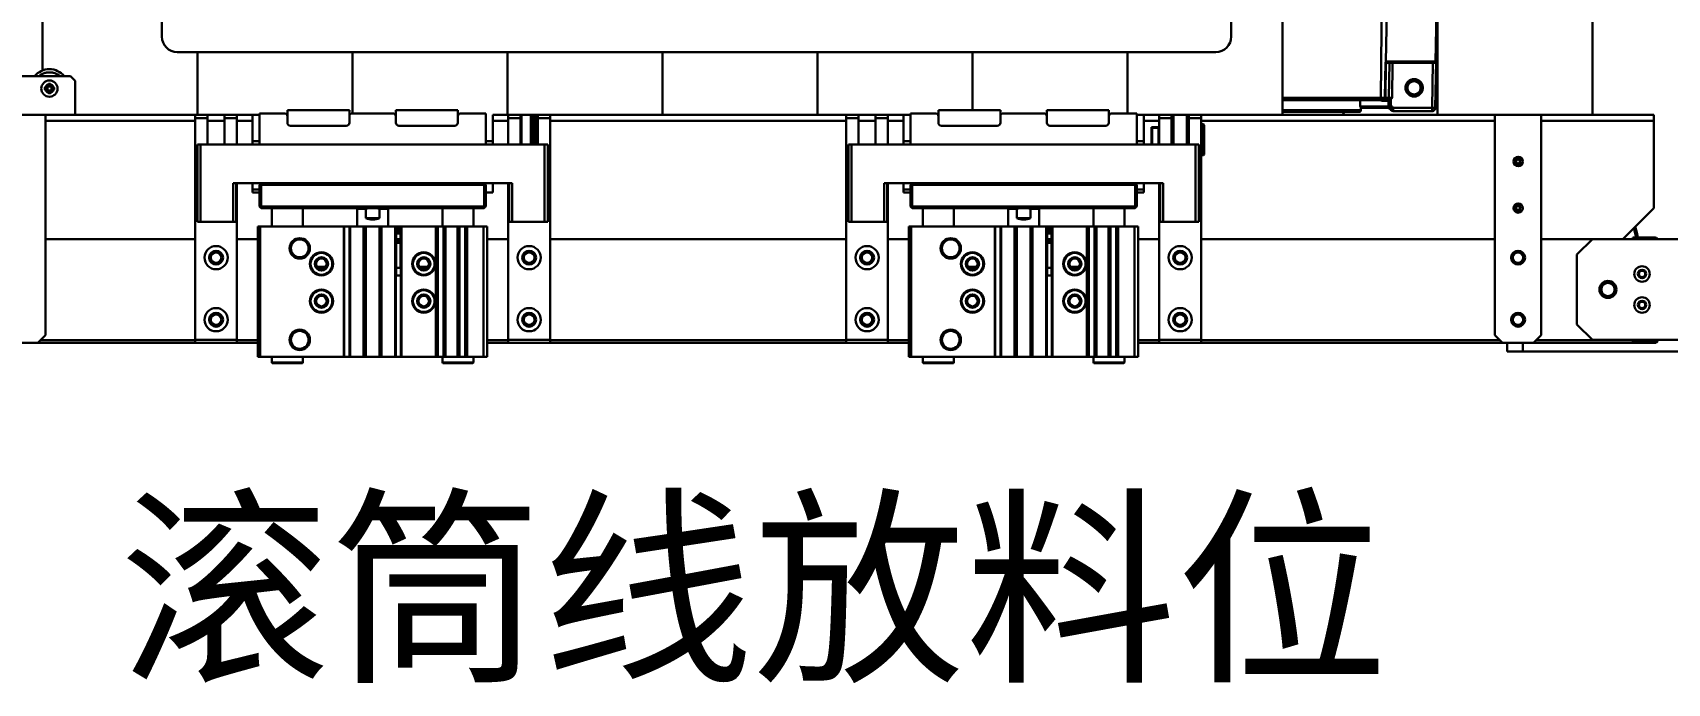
# Model space of a CAD drawing. Header units: millimetres. Extents: x 914 to 910632, y -176 to 682692.
# Drawn here: x 2352.26 to 2368.87, y 1799.09 to 1805.69 of the extents above; entities that cross this region are included whole.
import ezdxf

# ---------------------------------------------------------------- set-up
doc = ezdxf.new("R2010")
doc.units = ezdxf.units.MM
doc.layers.add('PUB_HATCH', color=32, linetype='Continuous')
doc.layers.add('画图', color=3, linetype='Continuous', lineweight=30)
doc.styles.add('宋体', font='')
doc.styles.get('宋体').set_extended_font_data('宋体')

# ---------------------------------------------------------------- blocks, each defined once
blk = doc.blocks.new('SDHGSJH')
at = {"color": 7, "linetype": 'Continuous', "lineweight": 30}
for p, q in [((402.3, 517.7), (402, 517.4)), ((402, 517.4), (402, 513.7)), ((422, 517.4), (402, 517.4)), ((412, 517.7), (402.3, 517.7)), ((421.7, 517.7), (412, 517.7)), ((422, 517.4), (421.7, 517.7)), ((422, 513.7), (422, 517.4)), ((512.3, 517.7), (512, 517.4)), ((512, 517.4), (512, 513.7)), ((532, 517.4), (512, 517.4)), ((522, 517.7), (512.3, 517.7)), ((531.7, 517.7), (522, 517.7)), ((532, 517.4), (531.7, 517.7)), ((532, 513.7), (532, 517.4)), ((822.3, 517.7), (822, 517.4)), ((822, 517.4), (822, 513.7)), ((842, 517.4), (822, 517.4)), ((832, 517.7), (822.3, 517.7)), ((841.7, 517.7), (832, 517.7)), ((842, 517.4), (841.7, 517.7)), ((842, 513.7), (842, 517.4)), ((932.3, 517.7), (932, 517.4)), ((932, 517.4), (932, 513.7)), ((952, 517.4), (932, 517.4)), ((942, 517.7), (932.3, 517.7)), ((951.7, 517.7), (942, 517.7)), ((952, 517.4), (951.7, 517.7)), ((952, 513.7), (952, 517.4)), ((145, 510.2), (-45, 510.2)), ((145, 504.7), (145, 510.2)), ((145, 510.2), (155, 510.2)), ((155, 510.2), (155, 504.7)), ((393, 513.7), (393, 429.7)), ((395.5, 513.7), (393, 513.7)), ((395.5, 513.7), (395.5, 429.7)), ((406, 513.7), (395.5, 513.7)), ((406, 429.7), (406, 513.7)), ((406, 513.7), (407.3, 513.7)), ((407.3, 513.7), (407.3, 429.7)), ((411, 513.7), (407.3, 513.7)), ((411, 429.7), (411, 513.7)), ((411, 513.7), (412.3, 513.7)), ((412.3, 513.7), (412.3, 429.7)), ((419.9, 513.7), (412.3, 513.7)), ((419.9, 429.7), (419.9, 513.7)), ((419.9, 513.7), (421.2, 513.7)), ((421.2, 513.7), (421.2, 429.7)), ((424.9, 513.7), (421.2, 513.7)), ((424.9, 429.7), (424.9, 513.7)), ((424.9, 513.7), (426.2, 513.7)), ((426.2, 513.7), (426.2, 429.7)), ((448.4, 513.7), (426.2, 513.7)), ((448.4, 429.7), (448.4, 513.7)), ((448.4, 513.7), (448.7, 513.7)), ((448.7, 513.7), (448.7, 429.7)), ((452.1, 513.7), (448.7, 513.7)), ((452.1, 513.7), (452.1, 429.7)), ((452.1, 513.7), (452.5, 513.7)), ((452.5, 513.7), (452.5, 429.7)), ((461.2, 513.7), (452.5, 513.7)), ((461.2, 429.7), (461.2, 513.7)), ((461.2, 513.7), (461.4, 513.7)), ((461.4, 429.7), (461.4, 513.7)), ((461.8, 513.7), (461.4, 513.7)), ((461.8, 429.7), (461.8, 513.7)), ((461.8, 513.7), (462, 513.7)), ((462, 513.7), (462, 429.7)), ((462.4, 513.7), (462, 513.7)), ((462.4, 513.7), (462.4, 429.7)), ((462.4, 513.7), (462.6, 513.7)), ((462.6, 513.7), (462.6, 429.7)), ((471.4, 513.7), (462.6, 513.7)), ((471.4, 429.7), (471.4, 513.7)), ((471.4, 513.7), (471.6, 513.7)), ((471.6, 429.7), (471.6, 513.7)), ((472, 513.7), (471.6, 513.7)), ((472, 429.7), (472, 513.7)), ((472, 513.7), (472.2, 513.7)), ((472.2, 513.7), (472.2, 429.7)), ((472.6, 513.7), (472.2, 513.7)), ((472.6, 513.7), (472.6, 429.7)), ((472.6, 513.7), (472.8, 513.7)), ((472.8, 513.7), (472.8, 429.7)), ((481.5, 513.7), (472.8, 513.7)), ((481.5, 429.7), (481.5, 513.7)), ((481.5, 513.7), (481.9, 513.7)), ((481.9, 429.7), (481.9, 513.7)), ((485.3, 513.7), (481.9, 513.7)), ((485.3, 429.7), (485.3, 513.7)), ((485.3, 513.7), (485.6, 513.7)), ((485.6, 513.7), (485.6, 429.7)), ((539.5, 513.7), (485.6, 513.7)), ((539.5, 513.7), (539.5, 429.7)), ((541, 513.7), (539.5, 513.7)), ((541, 513.7), (541, 429.7)), ((813, 513.7), (813, 429.7)), ((815.5, 513.7), (813, 513.7)), ((815.5, 513.7), (815.5, 429.7)), ((826, 513.7), (815.5, 513.7)), ((826, 429.7), (826, 513.7)), ((826, 513.7), (827.3, 513.7)), ((827.3, 513.7), (827.3, 429.7)), ((831, 513.7), (827.3, 513.7)), ((831, 429.7), (831, 513.7)), ((831, 513.7), (832.3, 513.7)), ((832.3, 513.7), (832.3, 429.7)), ((839.9, 513.7), (832.3, 513.7)), ((839.9, 429.7), (839.9, 513.7)), ((839.9, 513.7), (841.2, 513.7)), ((841.2, 513.7), (841.2, 429.7)), ((844.9, 513.7), (841.2, 513.7)), ((844.9, 429.7), (844.9, 513.7)), ((844.9, 513.7), (846.2, 513.7)), ((846.2, 513.7), (846.2, 429.7)), ((868.4, 513.7), (846.2, 513.7)), ((868.4, 429.7), (868.4, 513.7)), ((868.4, 513.7), (868.7, 513.7)), ((868.7, 513.7), (868.7, 429.7)), ((872.1, 513.7), (868.7, 513.7)), ((872.1, 513.7), (872.1, 429.7)), ((872.1, 513.7), (872.5, 513.7)), ((872.5, 513.7), (872.5, 429.7)), ((881.2, 513.7), (872.5, 513.7)), ((881.2, 429.7), (881.2, 513.7)), ((881.2, 513.7), (881.4, 513.7)), ((881.4, 429.7), (881.4, 513.7)), ((881.8, 513.7), (881.4, 513.7)), ((881.8, 429.7), (881.8, 513.7)), ((881.8, 513.7), (882, 513.7)), ((882, 513.7), (882, 429.7)), ((882.4, 513.7), (882, 513.7)), ((882.4, 513.7), (882.4, 429.7)), ((882.4, 513.7), (882.6, 513.7)), ((882.6, 513.7), (882.6, 429.7)), ((891.4, 513.7), (882.6, 513.7)), ((891.4, 429.7), (891.4, 513.7)), ((891.4, 513.7), (891.6, 513.7)), ((891.6, 429.7), (891.6, 513.7)), ((892, 513.7), (891.6, 513.7)), ((892, 429.7), (892, 513.7)), ((892, 513.7), (892.2, 513.7)), ((892.2, 513.7), (892.2, 429.7)), ((892.6, 513.7), (892.2, 513.7)), ((892.6, 513.7), (892.6, 429.7)), ((892.6, 513.7), (892.8, 513.7)), ((892.8, 513.7), (892.8, 429.7)), ((901.5, 513.7), (892.8, 513.7)), ((901.5, 429.7), (901.5, 513.7)), ((901.5, 513.7), (901.9, 513.7)), ((901.9, 429.7), (901.9, 513.7)), ((905.3, 513.7), (901.9, 513.7)), ((905.3, 429.7), (905.3, 513.7)), ((905.3, 513.7), (905.6, 513.7)), ((905.6, 513.7), (905.6, 429.7)), ((959.5, 513.7), (905.6, 513.7)), ((959.5, 513.7), (959.5, 429.7)), ((961, 513.7), (959.5, 513.7)), ((961, 513.7), (961, 429.7)), ((100, 502.7), (0, 502.7)), ((58, 502.7), (58, 503)), ((59.7, 504.7), (59.7, 503.7)), ((59.7, 504.7), (74, 504.7)), ((59.7, 503.7), (74, 503.7)), ((74, 503.6), (59.7, 503.6)), ((74, 504.7), (138, 504.7)), ((74, 504.7), (74, 503.7)), ((74, 503.6), (74, 503.7)), ((74, 502.7), (74, 503.6)), ((74, 503), (74, 502.7)), ((110, 492.7), (100, 502.7)), ((138, 504.7), (133, 499.7)), ((133, 499.7), (133, 357.7)), ((158, 504.7), (138, 504.7)), ((158, 504.7), (352.5, 504.7)), ((163, 499.7), (158, 504.7)), ((163, 357.7), (163, 499.7)), ((352.5, 504.7), (379.5, 504.7)), ((352.5, 502.7), (352.5, 504.7)), ((352.5, 502.7), (352.5, 359.7)), ((379.5, 502.7), (352.5, 502.7)), ((379.5, 504.7), (379.5, 502.7)), ((379.5, 504.7), (393, 504.7)), ((379.5, 401.7), (379.5, 502.7)), ((541, 504.7), (554.5, 504.7)), ((554.5, 502.7), (554.5, 504.7)), ((554.5, 504.7), (581.5, 504.7)), ((581.5, 502.7), (554.5, 502.7)), ((554.5, 502.7), (554.5, 401.7)), ((581.5, 504.7), (581.5, 502.7)), ((581.5, 504.7), (772.5, 504.7)), ((581.5, 359.7), (581.5, 502.7)), ((772.5, 504.7), (799.5, 504.7)), ((772.5, 502.7), (772.5, 504.7)), ((799.5, 502.7), (772.5, 502.7)), ((772.5, 502.7), (772.5, 359.7)), ((799.5, 504.7), (799.5, 502.7)), ((799.5, 504.7), (813, 504.7)), ((799.5, 401.7), (799.5, 502.7)), ((961, 504.7), (974.5, 504.7)), ((974.5, 504.7), (1001.5, 504.7)), ((974.5, 502.7), (974.5, 504.7)), ((974.5, 502.7), (974.5, 401.7)), ((1001.5, 502.7), (974.5, 502.7)), ((1001.5, 504.7), (1001.5, 502.7)), ((1001.5, 504.7), (1103, 504.7)), ((1001.5, 359.7), (1001.5, 502.7)), ((1103, 504.7), (1098, 499.7)), ((1098, 499.7), (1098, 357.7)), ((1123, 504.7), (1103, 504.7)), ((110, 447.7), (110, 492.7)), ((448.7, 456.2), (448.9, 456.2)), ((448.9, 461.2), (448.9, 456.2)), ((450.4, 461.2), (448.9, 461.2)), ((448.9, 434.2), (448.9, 456.2)), ((449.1, 456.2), (448.9, 456.2)), ((449.1, 456.2), (449.1, 434.2)), ((449.1, 456.2), (451.7, 456.2)), ((451.9, 461.2), (450.4, 461.2)), ((451.7, 434.2), (451.7, 456.2)), ((451.9, 456.2), (451.7, 456.2)), ((451.9, 456.2), (451.9, 461.2)), ((451.9, 456.2), (451.9, 434.2)), ((451.9, 456.2), (452.1, 456.2)), ((868.7, 456.2), (868.9, 456.2)), ((868.9, 461.2), (868.9, 456.2)), ((870.4, 461.2), (868.9, 461.2)), ((868.9, 434.2), (868.9, 456.2)), ((869.1, 456.2), (868.9, 456.2)), ((869.1, 456.2), (869.1, 434.2)), ((869.1, 456.2), (871.7, 456.2)), ((871.9, 461.2), (870.4, 461.2)), ((871.7, 434.2), (871.7, 456.2)), ((871.9, 456.2), (871.7, 456.2)), ((871.9, 456.2), (871.9, 461.2)), ((871.9, 456.2), (871.9, 434.2)), ((871.9, 456.2), (872.1, 456.2)), ((100, 437.7), (110, 447.7)), ((150.1, 447), (150.1, 447.2)), ((570.1, 447), (570.1, 447.2)), ((0, 437.7), (100, 437.7)), ((59.7, 436.7), (59.7, 437.7)), ((59.7, 436.7), (74, 436.7)), ((80.5, 437.7), (60.5, 417.7)), ((74, 436.7), (74, 437.7)), ((133, 437.7), (100, 437.7)), ((352.5, 437.7), (163, 437.7)), ((393, 437.7), (379.5, 437.7)), ((448.7, 434), (452.1, 434)), ((448.9, 434.2), (449.1, 434.2)), ((449.1, 434.2), (451.7, 434.2)), ((449.6, 438), (449.6, 440)), ((449.9, 440.2), (450.9, 440.2)), ((450.9, 437.7), (449.9, 437.7)), ((450.2, 433.5), (450.2, 433.7)), ((450.2, 432), (450.2, 433.5)), ((450.5, 433.7), (450.5, 433.5)), ((450.5, 433.5), (450.5, 432)), ((451.2, 440), (451.2, 438)), ((451.7, 434.2), (451.9, 434.2)), ((554.5, 437.7), (541, 437.7)), ((772.5, 437.7), (581.5, 437.7)), ((813, 437.7), (799.5, 437.7)), ((868.7, 434), (872.1, 434)), ((868.9, 434.2), (869.1, 434.2)), ((869.1, 434.2), (871.7, 434.2)), ((869.6, 438), (869.6, 440)), ((869.9, 440.2), (870.9, 440.2)), ((870.9, 437.7), (869.9, 437.7)), ((870.3, 433.5), (870.3, 433.7)), ((870.3, 432), (870.3, 433.5)), ((870.6, 433.7), (870.6, 433.5)), ((870.6, 433.5), (870.6, 432)), ((871.1, 440), (871.1, 438)), ((871.7, 434.2), (871.9, 434.2)), ((974.5, 437.7), (961, 437.7)), ((1098, 437.7), (1001.5, 437.7)), ((354, 376.7), (354, 426.7)), ((354, 426.7), (356, 426.7)), ((356, 426.7), (356, 376.7)), ((356, 426.7), (377, 426.7)), ((377, 401.7), (377, 426.7)), ((377, 426.7), (379, 426.7)), ((379, 426.7), (379, 401.7)), ((393, 429.7), (395.5, 429.7)), ((395.5, 429.7), (406, 429.7)), ((402, 429.7), (402, 417.7)), ((406, 429.7), (407.3, 429.7)), ((407.3, 429.7), (411, 429.7)), ((412.3, 429.7), (411, 429.7)), ((412.3, 429.7), (419.9, 429.7)), ((421.2, 429.7), (419.9, 429.7)), ((421.2, 429.7), (424.9, 429.7)), ((422, 417.7), (422, 429.7)), ((424.9, 429.7), (426.2, 429.7)), ((426.2, 429.7), (448.4, 429.7)), ((448.4, 429.7), (448.7, 429.7)), ((448.7, 431.5), (452.1, 431.5)), ((448.7, 430.7), (452.1, 430.7)), ((448.7, 429.7), (452.1, 429.7)), ((450.2, 431.7), (450.2, 432)), ((450.5, 432), (450.5, 431.7)), ((452.1, 429.7), (452.5, 429.7)), ((452.5, 429.7), (461.2, 429.7)), ((457, 429.7), (457, 418.3)), ((461.2, 429.7), (461.4, 429.7)), ((461.4, 429.7), (461.8, 429.7)), ((462, 429.7), (461.8, 429.7)), ((462, 429.7), (462.4, 429.7)), ((462.4, 429.7), (462.6, 429.7)), ((462.6, 429.7), (471.4, 429.7)), ((462.6, 418.3), (462.6, 424.2)), ((462.6, 424.2), (471.4, 424.2)), ((471.4, 429.7), (471.6, 429.7)), ((471.4, 424.2), (471.4, 418.3)), ((471.6, 429.7), (472, 429.7)), ((472.2, 429.7), (472, 429.7)), ((472.2, 429.7), (472.6, 429.7)), ((472.6, 429.7), (472.8, 429.7)), ((472.8, 429.7), (481.5, 429.7)), ((477, 418.3), (477, 429.7)), ((481.5, 429.7), (481.9, 429.7)), ((481.9, 429.7), (485.3, 429.7)), ((485.3, 429.7), (485.6, 429.7)), ((485.6, 429.7), (539.5, 429.7)), ((512, 429.7), (512, 417.7)), ((532, 417.7), (532, 429.7)), ((539.5, 429.7), (541, 429.7)), ((555, 401.7), (555, 426.7)), ((555, 426.7), (557, 426.7)), ((557, 426.7), (557, 401.7)), ((578, 426.7), (557, 426.7)), ((578, 376.7), (578, 426.7)), ((578, 426.7), (580, 426.7)), ((580, 426.7), (580, 376.7)), ((774, 376.7), (774, 426.7)), ((774, 426.7), (776, 426.7)), ((776, 426.7), (776, 376.7)), ((776, 426.7), (797, 426.7)), ((797, 401.7), (797, 426.7)), ((797, 426.7), (799, 426.7)), ((799, 426.7), (799, 401.7)), ((813, 429.7), (815.5, 429.7)), ((815.5, 429.7), (826, 429.7)), ((822, 429.7), (822, 417.7)), ((826, 429.7), (827.3, 429.7)), ((827.3, 429.7), (831, 429.7)), ((832.3, 429.7), (831, 429.7)), ((832.3, 429.7), (839.9, 429.7)), ((841.2, 429.7), (839.9, 429.7)), ((841.2, 429.7), (844.9, 429.7)), ((842, 417.7), (842, 429.7)), ((844.9, 429.7), (846.2, 429.7)), ((846.2, 429.7), (868.4, 429.7)), ((868.4, 429.7), (868.7, 429.7)), ((868.7, 431.5), (872.1, 431.5)), ((868.7, 430.7), (872.1, 430.7)), ((868.7, 429.7), (872.1, 429.7)), ((870.3, 431.7), (870.3, 432)), ((870.6, 432), (870.6, 431.7)), ((872.1, 429.7), (872.5, 429.7)), ((872.5, 429.7), (881.2, 429.7)), ((877, 429.7), (877, 418.3)), ((881.2, 429.7), (881.4, 429.7)), ((881.4, 429.7), (881.8, 429.7)), ((882, 429.7), (881.8, 429.7)), ((882, 429.7), (882.4, 429.7)), ((882.4, 429.7), (882.6, 429.7)), ((882.6, 429.7), (891.4, 429.7)), ((882.6, 424.2), (891.4, 424.2)), ((882.6, 418.3), (882.6, 424.2)), ((891.4, 429.7), (891.6, 429.7)), ((891.4, 424.2), (891.4, 418.3)), ((891.6, 429.7), (892, 429.7)), ((892.2, 429.7), (892, 429.7)), ((892.2, 429.7), (892.6, 429.7)), ((892.6, 429.7), (892.8, 429.7)), ((892.8, 429.7), (901.5, 429.7)), ((897, 418.3), (897, 429.7)), ((901.5, 429.7), (901.9, 429.7)), ((901.9, 429.7), (905.3, 429.7)), ((905.3, 429.7), (905.6, 429.7)), ((905.6, 429.7), (959.5, 429.7)), ((932, 429.7), (932, 417.7)), ((952, 417.7), (952, 429.7)), ((959.5, 429.7), (961, 429.7)), ((975, 401.7), (975, 426.7)), ((975, 426.7), (977, 426.7)), ((977, 426.7), (977, 401.7)), ((998, 426.7), (977, 426.7)), ((998, 376.7), (998, 426.7)), ((998, 426.7), (1000, 426.7)), ((1000, 426.7), (1000, 376.7)), ((60.5, 417.7), (60.5, 361.4)), ((394.5, 417.2), (394, 416.7)), ((394, 402.7), (394, 416.7)), ((395, 417.7), (394.5, 417.2)), ((395, 416.7), (394.5, 417.2)), ((395, 417.7), (539, 417.7)), ((539, 416.7), (395, 416.7)), ((395, 416.7), (395, 402.7)), ((457, 418.3), (457.6, 417.7)), ((457, 418.3), (462.6, 418.3)), ((464.3, 417.7), (462.6, 418.3)), ((471.4, 418.3), (469.7, 417.7)), ((471.4, 418.3), (477, 418.3)), ((476.4, 417.7), (477, 418.3)), ((539.5, 417.2), (539, 417.7)), ((539.5, 417.2), (539, 416.7)), ((539, 402.7), (539, 416.7)), ((540, 416.7), (539.5, 417.2)), ((540, 416.7), (540, 402.7)), ((814.5, 417.2), (814, 416.7)), ((814, 402.7), (814, 416.7)), ((815, 417.7), (814.5, 417.2)), ((815, 416.7), (814.5, 417.2)), ((815, 417.7), (959, 417.7)), ((815, 416.7), (815, 402.7)), ((959, 416.7), (815, 416.7)), ((877, 418.3), (877.6, 417.7)), ((877, 418.3), (882.6, 418.3)), ((884.3, 417.7), (882.6, 418.3)), ((891.4, 418.3), (889.7, 417.7)), ((891.4, 418.3), (897, 418.3)), ((896.4, 417.7), (897, 418.3)), ((959.5, 417.2), (959, 417.7)), ((959.5, 417.2), (959, 416.7)), ((959, 402.7), (959, 416.7)), ((960, 416.7), (959.5, 417.2)), ((960, 416.7), (960, 402.7)), ((377, 401.7), (557, 401.7)), ((389.5, 407.7), (394, 407.7)), ((389.5, 407.7), (389.5, 401.7)), ((389.5, 405.8), (394, 405.8)), ((394, 402.7), (394.5, 402.2)), ((394.5, 402.2), (395, 402.7)), ((394.5, 402.2), (395, 401.7)), ((395, 402.7), (539, 402.7)), ((539, 402.7), (539.5, 402.2)), ((539, 401.7), (539.5, 402.2)), ((539.5, 402.2), (540, 402.7)), ((540, 407.7), (544.5, 407.7)), ((540, 405.8), (544.5, 405.8)), ((544.5, 401.7), (544.5, 407.7)), ((797, 401.7), (977, 401.7)), ((809.5, 407.7), (814, 407.7)), ((809.5, 407.7), (809.5, 401.7)), ((814, 402.7), (814.5, 402.2)), ((814.5, 402.2), (815, 402.7)), ((814.5, 402.2), (815, 401.7)), ((815, 402.7), (959, 402.7)), ((959, 402.7), (959.5, 402.2)), ((959, 401.7), (959.5, 402.2)), ((959.5, 402.2), (960, 402.7)), ((960, 407.7), (964.5, 407.7)), ((960, 405.8), (964.5, 405.8)), ((964.5, 401.7), (964.5, 407.7)), ((351, 383.7), (350.5, 383.2)), ((351, 383.7), (350.5, 383.2)), ((350.5, 383.2), (350.5, 364.2)), ((352, 383.7), (351, 383.7)), ((352, 383.7), (351, 383.7)), ((351, 383.7), (351, 363.7)), ((351, 383.7), (351, 363.7)), ((352.5, 383.2), (352, 383.7)), ((352.5, 383.2), (352, 383.7)), ((352, 383.7), (352, 363.7)), ((356, 376.7), (354, 376.7)), ((356, 376.7), (578, 376.7)), ((360.5, 376.7), (360.5, 359.7)), ((361, 358.3), (361, 376.7)), ((371, 358.3), (371, 376.7)), ((371.5, 359.7), (371.5, 376.7)), ((379.5, 359.7), (379.5, 376.7)), ((380, 376.7), (380, 365.9)), ((384, 365.9), (384, 376.7)), ((384.5, 376.7), (384.5, 365.8)), ((389.5, 376.7), (389.5, 361.4)), ((389.5, 374.5), (394, 374.5)), ((394, 356.7), (394, 376.7)), ((540, 356.7), (540, 376.7)), ((540, 374.5), (544.5, 374.5)), ((544.5, 361.4), (544.5, 376.7)), ((554.5, 376.7), (554.5, 359.7)), ((562.5, 376.7), (562.5, 359.7)), ((573.5, 359.7), (573.5, 376.7)), ((580, 376.7), (578, 376.7)), ((776, 376.7), (774, 376.7)), ((776, 376.7), (998, 376.7)), ((780.5, 376.7), (780.5, 359.7)), ((783.6, 376.7), (783.6, 357.7)), ((784.9, 376.7), (784.9, 357.7)), ((791.5, 359.7), (791.5, 376.7)), ((799.5, 359.7), (799.5, 376.7)), ((809.5, 376.7), (809.5, 361.4)), ((809.5, 374.5), (814, 374.5)), ((814, 356.7), (814, 376.7)), ((960, 356.7), (960, 376.7)), ((960, 374.5), (964.5, 374.5)), ((964.5, 361.4), (964.5, 376.7)), ((974.5, 376.7), (974.5, 359.7)), ((982.5, 376.7), (982.5, 359.7)), ((993.5, 359.7), (993.5, 376.7)), ((1000, 376.7), (998, 376.7)), ((60.5, 361.4), (133, 361.4)), ((60.5, 357.7), (60.5, 361.4)), ((350.5, 364.2), (351, 363.7)), ((350.5, 364.2), (351, 363.7)), ((351, 363.7), (352, 363.7)), ((351, 363.7), (352, 363.7)), ((352, 363.7), (352.5, 364.2)), ((352, 363.7), (352.5, 364.2)), ((352.5, 359.7), (360.5, 359.7)), ((352.5, 357.7), (352.5, 359.7)), ((360.5, 367.7), (361, 367.7)), ((360.5, 359.7), (360.5, 357.7)), ((371, 367.7), (371.5, 367.7)), ((371.5, 359.7), (379.5, 359.7)), ((371.5, 357.7), (371.5, 359.7)), ((380, 365.9), (379.5, 365.8)), ((379.5, 365.6), (380, 365.6)), ((379.5, 359.7), (379.5, 357.7)), ((380, 365.9), (384, 365.9)), ((384, 365.6), (380, 365.6)), ((384.5, 365.8), (384, 365.9)), ((384, 365.6), (384.5, 365.6)), ((384.5, 365.8), (384.5, 365.6)), ((389.5, 361.4), (389.5, 357.7)), ((412, 354.7), (412, 362.7)), ((412, 362.7), (412, 358.7)), ((450, 364.7), (414, 364.7)), ((452, 354.7), (452, 362.7)), ((452, 362.7), (452, 358.7)), ((482, 354.7), (482, 362.7)), ((482, 362.7), (482, 358.7)), ((520, 364.7), (484, 364.7)), ((522, 354.7), (522, 362.7)), ((522, 362.7), (522, 358.7)), ((544.5, 357.7), (544.5, 361.4)), ((554.5, 359.7), (562.5, 359.7)), ((554.5, 357.7), (554.5, 359.7)), ((562.5, 359.7), (562.5, 357.7)), ((573.5, 359.7), (581.5, 359.7)), ((573.5, 357.7), (573.5, 359.7)), ((581.5, 359.7), (581.5, 357.7)), ((772.5, 359.7), (780.5, 359.7)), ((772.5, 357.7), (772.5, 359.7)), ((780.5, 359.7), (780.5, 357.7)), ((783.6, 358.6), (784.9, 358.6)), ((791.5, 359.7), (799.5, 359.7)), ((791.5, 357.7), (791.5, 359.7)), ((799.5, 359.7), (799.5, 357.7)), ((809.5, 361.4), (809.5, 357.7)), ((832, 354.7), (832, 362.7)), ((832, 362.7), (832, 358.7)), ((870, 364.7), (834, 364.7)), ((872, 354.7), (872, 362.7)), ((872, 362.7), (872, 358.7)), ((902, 354.7), (902, 362.7)), ((902, 362.7), (902, 358.7)), ((940, 364.7), (904, 364.7)), ((942, 354.7), (942, 362.7)), ((942, 362.7), (942, 358.7)), ((964.5, 357.7), (964.5, 361.4)), ((974.5, 359.7), (982.5, 359.7)), ((974.5, 357.7), (974.5, 359.7)), ((982.5, 359.7), (982.5, 357.7)), ((993.5, 359.7), (1001.5, 359.7)), ((993.5, 357.7), (993.5, 359.7)), ((1001.5, 359.7), (1001.5, 357.7)), ((133, 357.7), (60.5, 357.7)), ((100, 357.7), (100, -336.7)), ((100, 357.7), (100, -336.7)), ((133, 357.7), (163, 357.7)), ((352.5, 357.7), (163, 357.7)), ((200, -327.8), (200, 357.7)), ((200.9, 323.2), (201.4, 353.2)), ((202.9, 324.2), (203.4, 353.2)), ((203.4, 355.2), (228.6, 355.2)), ((228.6, 353.2), (203.4, 353.2)), ((230.1, 351.7), (230, 352.1)), ((230.1, 347.5), (230.1, 351.7)), ((231.6, 351.7), (231.5, 347.8)), ((231.6, 352.2), (231.6, 351.7)), ((249.9, 352.2), (231.6, 352.2)), ((232.1, 353.2), (231.9, 353.2)), ((232.1, 353.2), (232, 353.2)), ((232.1, 353.2), (249.5, 353.2)), ((233, 348.2), (232.9, 348.2)), ((233, 348.2), (235.1, 348.2)), ((233.5, 348.7), (235.3, 348.7)), ((249.4, 354.7), (249.4, 353.1)), ((261.1, 357.7), (261.1, 357.7)), ((300, 357.7), (300, -329.1)), ((360.5, 357.7), (352.5, 357.7)), ((371.5, 357.7), (360.5, 357.7)), ((361.6, 357.7), (370.4, 357.7)), ((379.5, 357.7), (371.5, 357.7)), ((389.5, 357.7), (379.5, 357.7)), ((394, 357.7), (389.5, 357.7)), ((394, 356.7), (410, 356.7)), ((400, 317.2), (400, 356.7)), ((452, 354.7), (412, 354.7)), ((454, 356.7), (480, 356.7)), ((522, 354.7), (482, 354.7)), ((500, 354.7), (500, 317.2)), ((522.3, 357.7), (522, 357.7)), ((524, 356.7), (540, 356.7)), ((544.5, 357.7), (540, 357.7)), ((554.5, 357.7), (544.5, 357.7)), ((562.5, 357.7), (554.5, 357.7)), ((573.5, 357.7), (562.5, 357.7)), ((581.5, 357.7), (573.5, 357.7)), ((772.5, 357.7), (581.5, 357.7)), ((600, 317.2), (600, 357.7)), ((700, 357.7), (700, 317.2)), ((780.5, 357.7), (772.5, 357.7)), ((791.5, 357.7), (780.5, 357.7)), ((782.1, 357.7), (783.6, 357.7)), ((784.9, 357.7), (790.9, 357.7)), ((799.5, 357.7), (791.5, 357.7)), ((809.5, 357.7), (799.5, 357.7)), ((800, 317.2), (800, 357.7)), ((814, 356.7), (830, 356.7)), ((872, 354.7), (832, 354.7)), ((874, 356.7), (900, 356.7)), ((900, 356.7), (900, 317.2)), ((902, 357.7), (901.7, 357.7)), ((942, 354.7), (902, 354.7)), ((942.3, 357.7), (942, 357.7)), ((944, 356.7), (960, 356.7)), ((964.5, 357.7), (960, 357.7)), ((974.5, 357.7), (964.5, 357.7)), ((982.5, 357.7), (974.5, 357.7)), ((993.5, 357.7), (982.5, 357.7)), ((1001.5, 357.7), (993.5, 357.7)), ((1000, 317.2), (1000, 357.7)), ((1079, 357.7), (1001.5, 357.7)), ((1079, 357.7), (1079, 335.7)), ((1098, 357.7), (1079, 357.7)), ((1098, 357.7), (1128, 357.7)), ((231.3, 346.7), (233.6, 346.7)), ((231.6, 347.6), (231.4, 347.6)), ((233.6, 346.7), (233.2, 323.9)), ((234, 346.7), (233.5, 323.7)), ((234, 346.7), (233.6, 346.7)), ((236.5, 346.7), (234, 346.7)), ((235.8, 277.7), (236.5, 346.7)), ((1092.5, 341.4), (1092.8, 341.4)), ((1092.5, 340), (1092.5, 341.4)), ((1092.8, 340), (1092.5, 340)), ((1094.8, 341.4), (1092.8, 341.4)), ((1092.8, 340), (1094.8, 340)), ((1094.8, 343.4), (1094.8, 343.7)), ((1094.8, 343.7), (1096.2, 343.7)), ((1094.8, 343.4), (1094.8, 341.4)), ((1094.8, 340), (1094.8, 338.1)), ((1094.8, 337.7), (1094.8, 338.1)), ((1096.2, 337.7), (1094.8, 337.7)), ((1096.2, 343.7), (1096.2, 343.4)), ((1096.2, 341.4), (1096.2, 343.4)), ((1098.2, 341.4), (1096.2, 341.4)), ((1096.2, 338.1), (1096.2, 340)), ((1096.2, 340), (1098.2, 340)), ((1096.2, 338.1), (1096.2, 337.7)), ((1098.2, 341.4), (1098.5, 341.4)), ((1098.5, 340), (1098.2, 340)), ((1098.5, 341.4), (1098.5, 340)), ((1079, 335.7), (1082, 332.7)), ((1082, 332.7), (1920.5, 332.7)), ((1100, 329.1), (1100, -342.3)), ((200.9, 323.2), (200, 272.7)), ((201.2, 323.2), (200.3, 272.2)), ((200.9, 323.2), (200.9, 323.2)), ((233.2, 323.2), (201.2, 323.2)), ((202.1, 324.2), (201.9, 324.2)), ((232.6, 324.2), (202.1, 324.2)), ((232.5, 324.3), (232.3, 324.2)), ((232.4, 277.7), (233.2, 323.2)), ((233.1, 324.7), (232.8, 324.7)), ((233, 324.4), (233.1, 324.7)), ((233.4, 323.4), (233.1, 323.7)), ((233.5, 323.7), (233.4, 323.4)), ((1013, 317.2), (343, 317.2)), ((333, 307.2), (333, 162.2)), ((1023, 273.7), (1023, 307.2))]:
    blk.add_line(p, q, dxfattribs=at)
at = {"color": 8, "linetype": 'Continuous', "lineweight": 30}
for p, q in [((59.7, 503.6), (59.7, 503.7)), ((59.7, 502.7), (59.7, 503.6)), ((74, 503), (136.3, 503)), ((159.7, 503), (352.5, 503)), ((379.5, 503), (393, 503)), ((541, 503), (554.5, 503)), ((581.5, 503), (772.5, 503)), ((799.5, 503), (813, 503)), ((961, 503), (974.5, 503)), ((1001.5, 503), (1101.3, 503)), ((431.2, 455.6), (436.8, 455.6)), ((497.2, 455.6), (502.8, 455.6)), ((851.2, 455.6), (856.8, 455.6)), ((917.2, 455.6), (922.8, 455.6)), ((361.6, 357.7), (361.6, 376.7)), ((370.4, 357.7), (370.4, 376.7)), ((782.1, 376.7), (782.1, 357.7)), ((790.9, 357.7), (790.9, 376.7)), ((163, 361.4), (352.5, 361.4)), ((360.5, 361.4), (361, 361.4)), ((371, 361.4), (371.5, 361.4)), ((379.5, 361.4), (389.5, 361.4)), ((544.5, 361.4), (554.5, 361.4)), ((562.5, 361.4), (573.5, 361.4)), ((581.5, 361.4), (772.5, 361.4)), ((780.5, 361.4), (781.5, 361.4)), ((799.5, 361.4), (809.5, 361.4)), ((964.5, 361.4), (974.5, 361.4)), ((982.5, 361.4), (993.5, 361.4)), ((1001.5, 361.4), (1098, 361.4)), ((300, 354.7), (249.4, 354.7)), ((249.9, 348.2), (249.9, 352.2)), ((261.1, 357.7), (300, 357.7)), ((782.1, 357.7), (782.1, 357.7)), ((228.9, 324.2), (229.3, 346.7)), ((230.9, 324.2), (231.3, 346.7)), ((300, 346.7), (236.5, 346.7)), ((201.2, 323.2), (200.9, 323.2))]:
    blk.add_line(p, q, dxfattribs=at)
at = {"color": 7, "linetype": 'Continuous', "lineweight": 30, "flags": 128}
for points in [[(72.5, 429.7), (71.4, 433.5), (70.7, 436.7)], [(202, 353.2), (202.1, 353.2), (202.3, 353.2), (202.5, 353.2), (202.6, 353.2), (202.8, 353.2), (203, 353.2), (203.2, 353.2), (203.4, 353.2)], [(236.5, 346.7), (236.6, 347), (236.6, 347.3), (236.7, 347.6), (236.8, 347.8), (237, 348), (237.1, 348.1), (237.3, 348.2), (237.5, 348.2)]]:
    blk.add_lwpolyline(points, dxfattribs=at)
at = {"color": 8, "linetype": 'Continuous', "lineweight": 30, "flags": 128}
blk.add_lwpolyline([(73.4, 430.6), (72.4, 434.2), (71.9, 436.7)], dxfattribs=at)
at = {"color": 7, "linetype": 'Continuous', "lineweight": 30}
for centre, radius in [((514, 502.7), 6.58), ((514, 502.7), 5.72), ((934, 502.7), 6.58), ((934, 502.7), 5.72), ((366, 489.7), 7.5), ((568, 489.7), 7.5), ((786, 489.7), 7.5), ((988, 489.7), 7.5), ((68, 480.2), 5), ((148, 489.7), 4.5), ((148, 489.7), 3.4), ((366, 489.7), 4.5), ((366, 489.7), 3.4), ((434, 477.7), 7.5), ((500, 477.7), 7.5), ((568, 489.7), 4.5), ((568, 489.7), 3.4), ((786, 489.7), 4.5), ((786, 489.7), 3.4), ((854, 477.7), 7.5), ((920, 477.7), 7.5), ((988, 489.7), 4.5), ((988, 489.7), 3.4), ((68, 480.2), 2.75), ((68, 480.2), 2.1), ((90, 470.2), 5.5), ((434, 477.7), 7), ((434, 477.7), 4.3), ((434, 477.7), 4.19), ((434, 477.7), 3.4), ((500, 477.7), 7), ((500, 477.7), 4.3), ((500, 477.7), 4.19), ((500, 477.7), 3.4), ((854, 477.7), 7), ((854, 477.7), 4.3), ((854, 477.7), 4.19), ((854, 477.7), 3.4), ((920, 477.7), 7), ((920, 477.7), 4.3), ((920, 477.7), 4.19), ((920, 477.7), 3.4), ((68, 460.2), 5), ((90, 470.2), 4.25), ((68, 460.2), 2.75), ((68, 460.2), 2.1), ((148, 449.7), 4.5), ((366, 449.7), 7.5), ((366, 449.7), 4.5), ((434, 453.7), 7.5), ((434, 453.7), 7), ((434, 453.7), 4.3), ((434, 453.7), 4.19), ((434, 453.7), 3.4), ((500, 453.7), 7.5), ((500, 453.7), 7), ((500, 453.7), 4.3), ((500, 453.7), 4.19), ((500, 453.7), 3.4), ((568, 449.7), 7.5), ((568, 449.7), 4.5), ((786, 449.7), 7.5), ((786, 449.7), 4.5), ((854, 453.7), 7.5), ((854, 453.7), 7), ((854, 453.7), 4.3), ((854, 453.7), 4.19), ((854, 453.7), 3.4), ((920, 453.7), 7.5), ((920, 453.7), 7), ((920, 453.7), 4.3), ((920, 453.7), 4.19), ((920, 453.7), 3.4), ((988, 449.7), 7.5), ((988, 449.7), 4.5), ((148, 449.7), 3.4), ((366, 449.7), 3.4), ((514, 443.7), 6.58), ((514, 443.7), 5.72), ((568, 449.7), 3.4), ((786, 449.7), 3.4), ((934, 443.7), 6.58), ((934, 443.7), 5.72), ((988, 449.7), 3.4), ((148, 417.7), 3), ((148, 417.7), 1.7), ((148, 417.7), 1.25), ((148, 387.7), 3), ((148, 387.7), 1.7), ((148, 387.7), 1.25), ((215.1, 340.2), 5.5), ((215.1, 340.2), 4.25), ((1095.5, 340.7), 5.25)]:
    blk.add_circle(centre, radius, dxfattribs=at)
for centre, radius, start, end in [((450.4, 432.7), 1, 98.6269, 261.3731), ((449.9, 440), 0.25, 90, 180), ((449.9, 438), 0.25, 180, 270), ((450.4, 432.7), 0.755, 101.4672, 258.5328), ((450.4, 432.7), 1, 81.3731, 98.6269), ((450.4, 432.7), 1, 278.6269, 81.3731), ((450.4, 432.7), 0.755, 281.4672, 78.5328), ((450.9, 440), 0.25, 0, 90), ((450.9, 438), 0.25, 270, 0), ((870.4, 432.7), 1, 98.6269, 261.3731), ((869.9, 440), 0.25, 90, 180), ((869.9, 438), 0.25, 180, 270), ((870.4, 432.7), 0.755, 101.4672, 258.5328), ((870.4, 432.7), 1, 81.3731, 98.6269), ((870.4, 432.7), 1, 278.6269, 81.3731), ((870.4, 432.7), 0.755, 281.4672, 78.5328), ((870.9, 440), 0.25, 0, 90), ((870.9, 438), 0.25, 270, 0), ((450.4, 432.7), 1, 261.3731, 278.6269), ((467, 415.2), 10, 64.1581, 115.8419), ((870.4, 432.7), 1, 261.3731, 278.6269), ((887, 415.2), 10, 64.1581, 115.8419), ((410, 358.7), 2, 270, 0), ((414, 362.7), 2, 90, 180), ((450, 362.7), 2, 0, 90), ((454, 358.7), 2, 180, 270), ((480, 358.7), 2, 270, 0), ((484, 362.7), 2, 90, 180), ((520, 362.7), 2, 0, 90), ((524, 358.7), 2, 180, 270), ((830, 358.7), 2, 270, 0), ((834, 362.7), 2, 90, 180), ((870, 362.7), 2, 0, 90), ((874, 358.7), 2, 180, 270), ((900, 358.7), 2, 270, 0), ((904, 362.7), 2, 90, 180), ((940, 362.7), 2, 0, 90), ((944, 358.7), 2, 180, 270), ((228.6, 353.2), 2, 60, 90), ((233, 348.7), 0.496, 270.4285, 359.4534), ((235.1, 346.7), 1.5, 90.0051, 179.0031), ((250.4, 354.7), 1, 90, 179), ((259.1, 357.7), 2, 270, 359), ((361.6, 358.3), 0.6, 180, 270), ((370.4, 358.3), 0.6, 270, 0), ((782.1, 358.3), 0.6, 180, 270), ((790.9, 358.3), 0.6, 270, 0), ((1095.5, 340.7), 12.5, 219.7918, 320.2082), ((202.2, 323.2), 0.985, 90.8499, 179.8759), ((343, 307.2), 10, 90, 180), ((1013, 307.2), 10, 0, 90)]:
    blk.add_arc(centre, radius, start, end, dxfattribs=at)
for points, knots in [([(58, 503), (58, 503.2), (58.1, 503.7), (58.5, 504.3), (59.1, 504.6), (59.5, 504.7), (59.7, 504.7)], [0, 0, 0, 0, 0.254701, 0.509582, 0.764475, 1, 1, 1, 1]), ([(59.7, 503.6), (59.5, 503.6), (59.1, 503.5), (58.5, 503.3), (58.1, 503.1), (58, 503), (58, 503)], [0, 0, 0, 0, 0.2500061, 0.5000043, 0.7499965, 1, 1, 1, 1]), ([(59.3, 503.5), (59.3, 503.6), (59.5, 503.7), (59.6, 503.7), (59.7, 503.7)], [0, 0, 0, 0, 0.455559, 1, 1, 1, 1]), ([(59.7, 436.7), (59.5, 436.7), (59, 436.8), (58.5, 437.2), (58.3, 437.5), (58.2, 437.7)], [0, 0, 0, 0, 0.355361, 0.71103, 1, 1, 1, 1]), ([(781.5, 376.7), (781.5, 376.7), (781.5, 375.8), (781.5, 373.9), (781.5, 371), (781.5, 368.1), (781.5, 365.4), (781.5, 362.9), (781.5, 360.8), (781.5, 359.4), (781.5, 358.5), (781.5, 358.4), (781.5, 358.3)], [0, 0, 0, 0, 0.001222, 0.105452, 0.209681, 0.320154, 0.435219, 0.552726, 0.670232, 0.785298, 0.89577, 1, 1, 1, 1]), ([(791.5, 359.9), (791.5, 360.2), (791.5, 361), (791.5, 362.9), (791.5, 365.3), (791.5, 368.1), (791.5, 371), (791.5, 373.9), (791.5, 375.8), (791.5, 376.7), (791.5, 376.7)], [0, 0, 0, 0, 0.107952, 0.264347, 0.420743, 0.57389, 0.720925, 0.859648, 0.998373, 1, 1, 1, 1]), ([(201.4, 353.2), (201.4, 353.5), (201.5, 354), (202, 354.7), (202.6, 355.1), (203.1, 355.2), (203.4, 355.2)], [0, 0, 0, 0, 0.250007, 0.499987, 0.749996, 1, 1, 1, 1]), ([(201.4, 353.2), (201.4, 353.2), (201.4, 353.2), (201.5, 353.2), (201.7, 353.2), (201.9, 353.2), (202, 353.2)], [0, 0, 0, 0, 0.249984, 0.500025, 0.749975, 1, 1, 1, 1]), ([(203.4, 353.2), (203.4, 353.5), (203.4, 354), (203.4, 354.7), (203.4, 355.1), (203.4, 355.2), (203.4, 355.2)], [0, 0, 0, 0, 0.249986, 0.499971, 0.749977, 1, 1, 1, 1]), ([(228.6, 353.2), (228.6, 353.5), (228.6, 354), (228.6, 354.7), (228.6, 355.1), (228.6, 355.2), (228.6, 355.2)], [0, 0, 0, 0, 0.249986, 0.499971, 0.749977, 1, 1, 1, 1]), ([(230.3, 354.2), (230.3, 354.2), (230.2, 354.2), (229.8, 353.9), (229.3, 353.6), (228.8, 353.3), (228.6, 353.2)], [0, 0, 0, 0, 0.250013, 0.500002, 0.750011, 1, 1, 1, 1]), ([(230.1, 351.7), (229.8, 351.9), (229.2, 352.3), (228.8, 352.9), (228.6, 353.2)], [0, 0, 0, 0, 0.500003, 1, 1, 1, 1]), ([(229.6, 354.9), (229.7, 354.8), (230, 354.7), (230.2, 354.4), (230.3, 354.2)], [0, 0, 0, 0, 0.50003, 1, 1, 1, 1]), ([(230, 352.1), (230, 352.3), (229.9, 352.7), (230, 353.1), (230.1, 353.3), (230.1, 353.5), (230.3, 353.5), (230.4, 353.6), (230.7, 353.5), (231.2, 353.3), (231.7, 353.3), (232.1, 353.2)], [0, 0, 0, 0, 0.152556, 0.280564, 0.336723, 0.386869, 0.433101, 0.477269, 0.581128, 0.709, 1, 1, 1, 1]), ([(231.6, 352.2), (231.6, 352.2), (231.5, 352.2), (231.1, 352.1), (230.6, 352.1), (230.2, 352.1), (230, 352.1)], [0, 0, 0, 0, 0.241339, 0.500009, 0.758626, 1, 1, 1, 1]), ([(230.1, 351.7), (230.3, 351.7), (230.7, 351.7), (231.1, 351.7), (231.5, 351.7), (231.6, 351.7), (231.6, 351.7)], [0, 0, 0, 0, 0.250006, 0.499994, 0.750014, 1, 1, 1, 1]), ([(232.1, 353.2), (231.9, 353.2), (231.5, 353.3), (231, 353.5), (230.6, 353.8), (230.4, 354.1), (230.3, 354.2)], [0, 0, 0, 0, 0.269343, 0.525783, 0.769359, 1, 1, 1, 1]), ([(231.7, 347.8), (231.9, 348), (232.3, 348.4), (232.9, 348.7), (233.3, 348.7), (233.5, 348.7)], [0, 0, 0, 0, 0.3166588, 0.647414, 1, 1, 1, 1]), ([(235.4, 348.2), (235.2, 348.2), (234.8, 348.1), (234.4, 347.8), (234, 347.3), (234, 346.9), (234, 346.7)], [0, 0, 0, 0, 0.250005, 0.500004, 0.75002, 1, 1, 1, 1]), ([(235.3, 348.7), (235.3, 348.6), (235.3, 348.5), (235.2, 348.3), (235, 348.2), (234.9, 348.2), (234.8, 348.2)], [0, 0, 0, 0, 0.250074, 0.499966, 0.750004, 1, 1, 1, 1]), ([(237.5, 348.2), (237, 348.2), (236.1, 348.2), (235.6, 348.2), (235.4, 348.2)], [0, 0, 0, 0, 0.500011, 1, 1, 1, 1]), ([(300, 348.2), (298, 348.2), (293.1, 348.2), (285, 348.2), (276.2, 348.2), (267.4, 348.2), (259.1, 348.2), (251.3, 348.2), (244, 348.2), (239.6, 348.2), (237.5, 348.2)], [0, 0, 0, 0, 0.09256, 0.226374, 0.360195, 0.493091, 0.624831, 0.752617, 0.877735, 1, 1, 1, 1]), ([(249.9, 352.2), (249.8, 352.3), (249.7, 352.5), (249.5, 352.8), (249.4, 353), (249.4, 353.1), (249.4, 353.1)], [0, 0, 0, 0, 0.289824, 0.494463, 0.768896, 1, 1, 1, 1]), ([(300, 355.7), (299.3, 355.7), (297.2, 355.7), (293.6, 355.7), (289.3, 355.7), (285.1, 355.7), (280.8, 355.7), (276.5, 355.7), (272.6, 355.7), (269.1, 355.7), (266.1, 355.7), (263.2, 355.7), (260.5, 355.7), (258.1, 355.7), (256, 355.7), (254.3, 355.7), (252.7, 355.7), (251.4, 355.7), (250.6, 355.7), (250.5, 355.7), (250.4, 355.7)], [0, 0, 0, 0, 0.034694, 0.098756, 0.161065, 0.221497, 0.281935, 0.344244, 0.408299, 0.458383, 0.508458, 0.559607, 0.610748, 0.661897, 0.713037, 0.763121, 0.813196, 0.877259, 0.939566, 1, 1, 1, 1]), ([(209.4, 340.2), (209.5, 340.9), (209.6, 342), (210.3, 343.3), (211.1, 344.2), (212, 344.9), (213.3, 345.6), (215.1, 346), (216.8, 345.6), (218.1, 344.9), (219, 344.2), (219.8, 343.3), (220.5, 342), (220.6, 340.9), (220.7, 340.2)], [0, 0, 0, 0, 0.119727, 0.184182, 0.249998, 0.315821, 0.380271, 0.5, 0.619729, 0.68418, 0.750002, 0.815818, 0.880273, 1, 1, 1, 1]), ([(220.7, 340.2), (220.6, 339.5), (220.5, 338.4), (219.8, 337.1), (219, 336.2), (218.1, 335.5), (216.8, 334.8), (215.1, 334.5), (213.3, 334.8), (212, 335.5), (211.1, 336.2), (210.3, 337.1), (209.6, 338.4), (209.5, 339.5), (209.4, 340.2)], [0, 0, 0, 0, 0.119727, 0.184182, 0.249998, 0.31582, 0.380271, 0.5, 0.619729, 0.684179, 0.750002, 0.815818, 0.880273, 1, 1, 1, 1]), ([(229.3, 346.7), (229.4, 346.8), (229.5, 346.9), (229.7, 347.2), (229.9, 347.4), (230.1, 347.5)], [0, 0, 0, 0, 0.15657, 0.432537, 1, 1, 1, 1]), ([(230.3, 347.3), (230.1, 347.2), (229.8, 347), (229.6, 346.9), (229.4, 346.8), (229.3, 346.7), (229.3, 346.7)], [0, 0, 0, 0, 0.562063, 0.795557, 0.930338, 1, 1, 1, 1]), ([(229.3, 346.7), (229.5, 346.7), (229.8, 346.7), (230.3, 346.7), (230.8, 346.7), (231.2, 346.7), (231.3, 346.7), (231.3, 346.7)], [0, 0, 0, 0, 0.154304, 0.289262, 0.500241, 0.757126, 1, 1, 1, 1]), ([(231.5, 347.8), (231.5, 347.9), (231.4, 347.9), (231.2, 347.9), (230.9, 347.9), (230.5, 347.8), (230.2, 347.6), (230.1, 347.5)], [0, 0, 0, 0, 0.237242, 0.387877, 0.53653, 0.783501, 1, 1, 1, 1]), ([(230.3, 347.3), (230.2, 347.4), (230.2, 347.4), (230.1, 347.5), (230.1, 347.5)], [0, 0, 0, 0, 0.499976, 1, 1, 1, 1]), ([(231.4, 347.6), (231.4, 347.6), (231.3, 347.6), (231, 347.6), (230.6, 347.5), (230.4, 347.4), (230.3, 347.3)], [0, 0, 0, 0, 0.25256, 0.505856, 0.756429, 1, 1, 1, 1]), ([(231.3, 346.7), (231.3, 346.9), (231.4, 347.2), (231.5, 347.4), (231.6, 347.6)], [0, 0, 0, 0, 0.4999259, 1, 1, 1, 1]), ([(231.5, 347.8), (231.5, 347.8), (231.5, 347.7), (231.5, 347.6), (231.4, 347.6)], [0, 0, 0, 0, 0.500173, 1, 1, 1, 1]), ([(231.5, 347.8), (231.6, 347.8), (231.6, 347.8), (231.6, 347.8), (231.7, 347.8)], [0, 0, 0, 0, 0.5044262, 1, 1, 1, 1]), ([(231.6, 347.6), (231.6, 347.6), (231.7, 347.7), (231.7, 347.8), (231.7, 347.8)], [0, 0, 0, 0, 0.50043, 1, 1, 1, 1]), ([(1092.8, 341.4), (1092.9, 341.6), (1093.1, 342.1), (1093.5, 342.7), (1094.1, 343.1), (1094.6, 343.3), (1094.8, 343.4)], [0, 0, 0, 0, 0.2456202, 0.5000027, 0.754418, 1, 1, 1, 1]), ([(1094.8, 338.1), (1094.6, 338.1), (1094.1, 338.3), (1093.5, 338.7), (1093.1, 339.3), (1092.9, 339.8), (1092.8, 340)], [0, 0, 0, 0, 0.245583, 0.5, 0.754417, 1, 1, 1, 1]), ([(1096.2, 343.4), (1096.4, 343.3), (1096.9, 343.1), (1097.5, 342.7), (1097.9, 342.1), (1098.1, 341.6), (1098.2, 341.4)], [0, 0, 0, 0, 0.245619, 0.5, 0.754381, 1, 1, 1, 1]), ([(1098.2, 340), (1098.1, 339.8), (1097.9, 339.3), (1097.5, 338.7), (1096.9, 338.3), (1096.4, 338.1), (1096.2, 338.1)], [0, 0, 0, 0, 0.245582, 0.4999973, 0.7543798, 1, 1, 1, 1]), ([(201, 323.7), (201, 323.7), (200.9, 323.6), (200.9, 323.4), (200.9, 323.3), (200.9, 323.2)], [0, 0, 0, 0, 0.209927, 0.615225, 1, 1, 1, 1]), ([(201.9, 324.2), (201.8, 324.2), (201.5, 324.2), (201.2, 323.9), (201.1, 323.8), (201, 323.7)], [0, 0, 0, 0, 0.323852, 0.717819, 1, 1, 1, 1]), ([(232.3, 324.2), (232.3, 324.2), (232.5, 324.2), (232.6, 324.3), (232.8, 324.5), (232.8, 324.6), (232.8, 324.7)], [0, 0, 0, 0, 0.250008, 0.499953, 0.750004, 1, 1, 1, 1]), ([(232.6, 324.2), (232.7, 324.2), (232.8, 324.2), (233, 324.4), (233.1, 324.6), (233.1, 324.6), (233.1, 324.6)], [0, 0, 0, 0, 0.325347, 0.658232, 0.991252, 1, 1, 1, 1]), ([(233.1, 323.7), (233.1, 323.8), (233, 324), (232.9, 324.1), (232.8, 324.2), (232.7, 324.2), (232.6, 324.2)], [0, 0, 0, 0, 0.188169, 0.419396, 0.686454, 1, 1, 1, 1]), ([(233.1, 324.6), (233.1, 324.6), (233.2, 324.6), (233.2, 324.2), (233.2, 323.9)], [0, 0, 0, 0, 0.435937, 1, 1, 1, 1]), ([(233.2, 323.9), (233.2, 323.9), (233.2, 323.8), (233.1, 323.7), (233.1, 323.7)], [0, 0, 0, 0, 0.500127, 1, 1, 1, 1]), ([(233.2, 323.9), (233.2, 323.8), (233.2, 323.5), (233.4, 323.5), (233.5, 323.6), (233.5, 323.7)], [0, 0, 0, 0, 0.53519, 0.760614, 1, 1, 1, 1]), ([(233.4, 323.4), (233.3, 323.4), (233.2, 323.3), (233.2, 323.2), (233.2, 323.2)], [0, 0, 0, 0, 0.972024, 1, 1, 1, 1])]:
    blk.add_open_spline(points, degree=3, knots=knots, dxfattribs=at)
at = {"color": 8, "linetype": 'Continuous', "lineweight": 30}
for points, knots in [([(232, 353.2), (232, 353.2), (232, 353.2), (231.8, 352.9), (231.7, 352.6), (231.6, 352.4), (231.6, 352.3), (231.6, 352.2)], [0, 0, 0, 0, 0.465871, 0.752411, 0.882082, 0.941195, 1, 1, 1, 1]), ([(232.9, 348.2), (232.8, 348.2), (232.6, 348.2), (232.4, 348.1), (232.1, 348), (231.8, 347.8), (231.7, 347.6), (231.6, 347.6)], [0, 0, 0, 0, 0.1485387, 0.366331, 0.6006534, 0.8285146, 1, 1, 1, 1]), ([(235.3, 348.7), (235.6, 348.7), (236, 348.7), (236.4, 348.3), (236.5, 348.2)], [0, 0, 0, 0, 0.802325, 1, 1, 1, 1]), ([(1102.2, 332.7), (1101.9, 332.4), (1101.1, 331.7), (1099.4, 330.9), (1097.5, 330.3), (1095.5, 330.2), (1093.5, 330.3), (1091.6, 330.9), (1089.9, 331.7), (1089.1, 332.4), (1088.8, 332.7)], [0, 0, 0, 0, 0.085407, 0.230073, 0.368959, 0.500004, 0.631041, 0.769934, 0.914593, 1, 1, 1, 1]), ([(233, 324.4), (233, 324.4), (233.1, 324.5), (233.1, 324.6), (233.1, 324.7)], [0, 0, 0, 0, 0.398836, 1, 1, 1, 1])]:
    blk.add_open_spline(points, degree=3, knots=knots, dxfattribs=at)

msp = doc.modelspace()

# ---------------------------------------------------------------- block references
at = {"layer": '画图', "color": 4, "xscale": 0.01575, "yscale": 0.01575, "zscale": 0.01575, "rotation": 180}
msp.add_blockref('SDHGSJH', (2369.683, 1810.492), dxfattribs=at)

# ---------------------------------------------------------------- texts
at = {"layer": 'PUB_HATCH', "color": 0, "style": '宋体'}
msp.add_text('滚筒线放料位', height=1.575, dxfattribs=at).set_placement((2353.138, 1799.264))

doc.saveas('drawing.dxf')
